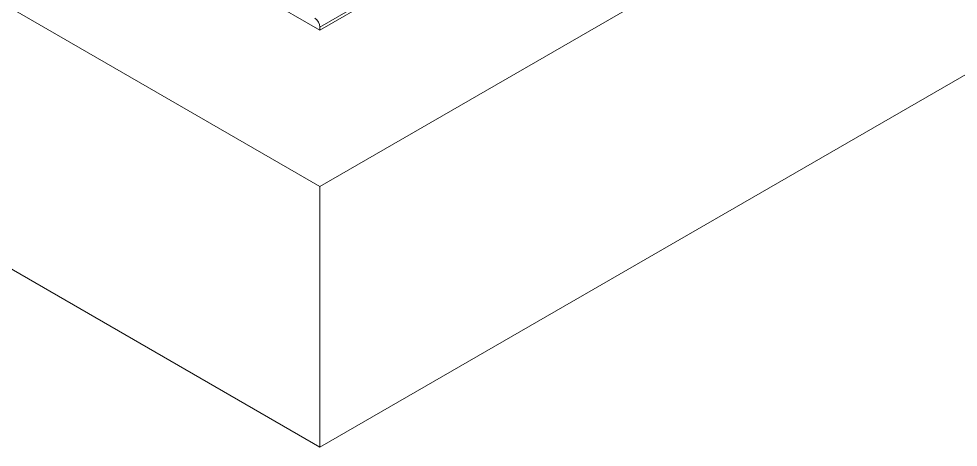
# Model space of a CAD drawing. Header units: millimetres. Extents: x -2122 to 22797, y 3569 to 89276.
# Drawn here: x 6383 to 7118, y 79978 to 80314 of the extents above; entities that cross this region are included whole.
import ezdxf

# ---------------------------------------------------------------- set-up
doc = ezdxf.new("R2010")
doc.units = ezdxf.units.MM
doc.header["$LTSCALE"] = 20
doc.layers.add('IA-TRAZ', color=8, linetype='Continuous', lineweight=5)

# ---------------------------------------------------------------- blocks, each defined once
blk = doc.blocks.new('A$C6cb7b9ed')
at = {"color": 0, "linetype": 'Continuous', "lineweight": 0, "extrusion": (2.77556e-16, 0.816497, 0.57735)}
for p, q in [((195.73, 5522.57), (-1851.35, 4340.69)), ((-1851.35, 4215.88), (407.86, 5520.24)), ((195.73, 5520.24), (-1851.35, 4338.36)), ((407.86, 5316.11), (-1851.35, 4011.76)), ((-2841.3, 4787.43), (-1851.35, 4215.88)), ((-1851.35, 4011.76), (-2841.3, 4583.31)), ((-1904.38, 4368.98), (-1851.35, 4338.36)), ((-1851.35, 4338.36), (-1851.35, 4340.69)), ((-1851.35, 4215.88), (-1851.35, 4011.76))]:
    blk.add_line(p, q, dxfattribs=at)
at = {"color": 0, "linetype": 'Continuous', "lineweight": 0}
blk.add_ellipse((-1855.59, 4343.14), major_axis=(-3, 5.2), ratio=0.57735, start_param=-2.356194, end_param=-0.868637, dxfattribs=at)

msp = doc.modelspace()

# ---------------------------------------------------------------- block references
at = {"layer": 'IA-TRAZ'}
msp.add_blockref('A$C6cb7b9ed', (8469.77, 75966.46, 10192.11), dxfattribs=at)

doc.saveas('drawing.dxf')
